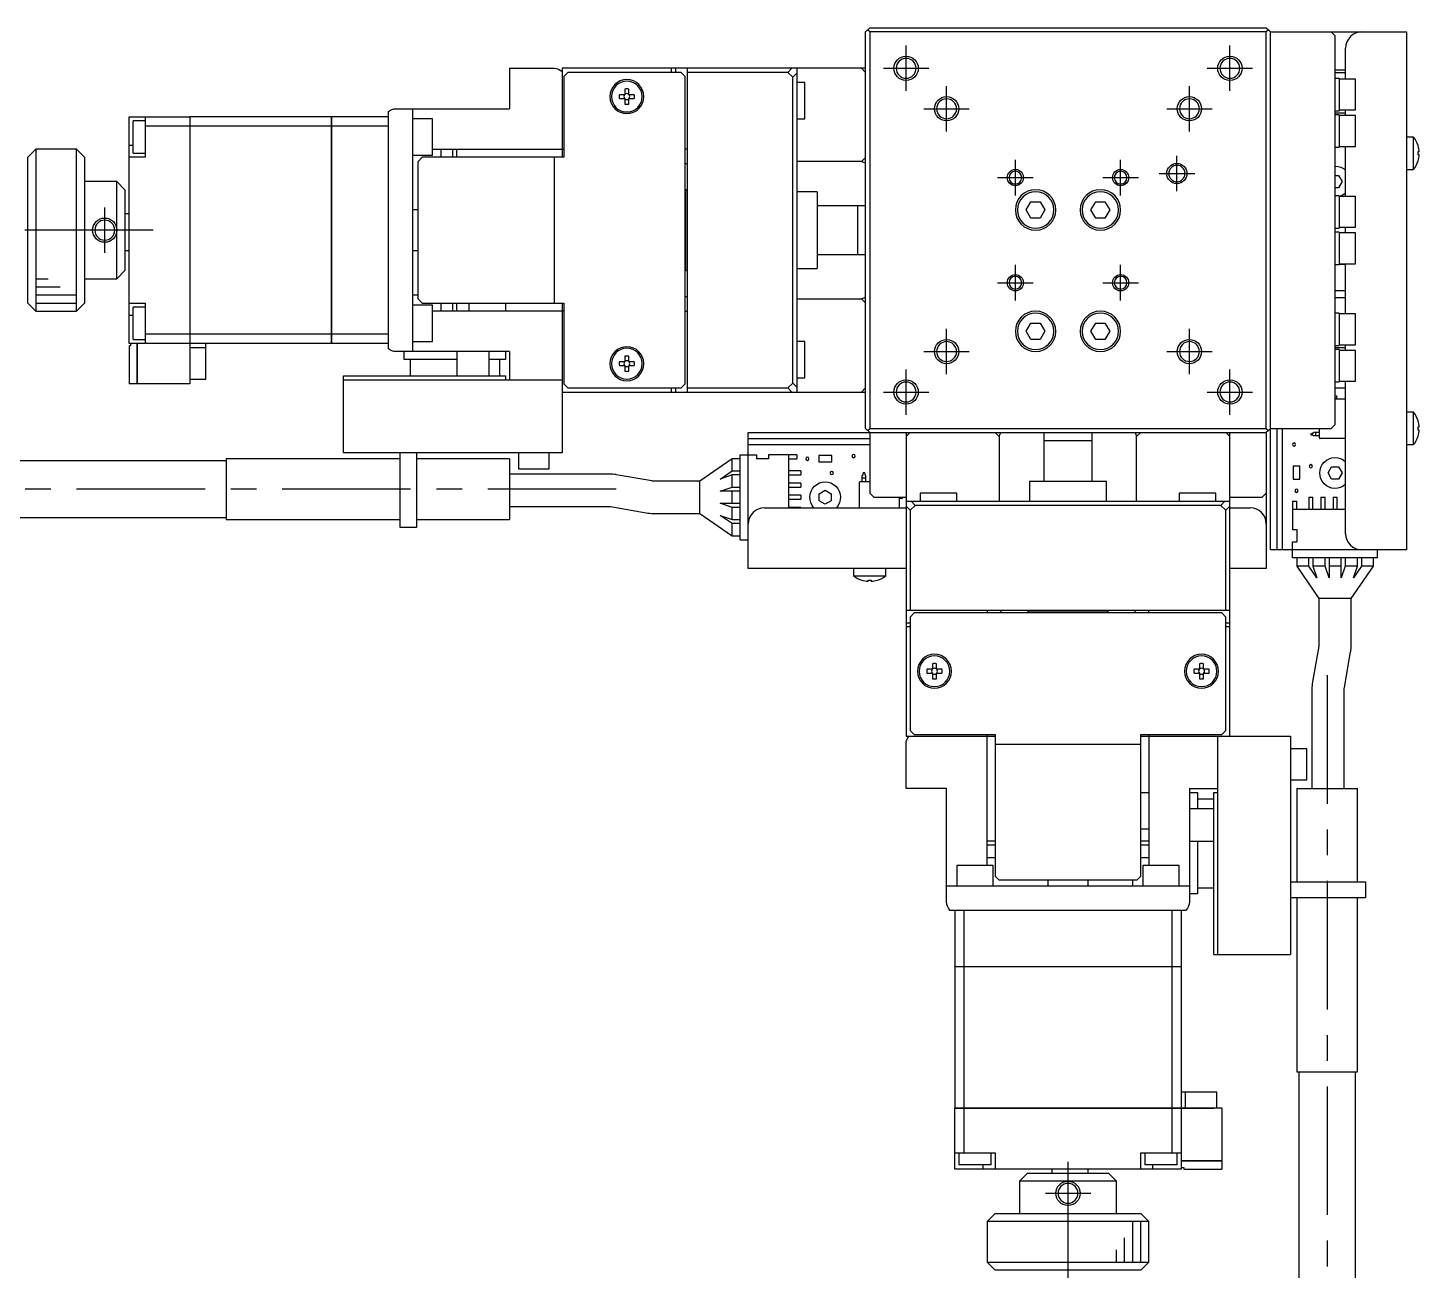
# Model space of a CAD drawing. Extents: x 0 to 668, y -8 to 395.
# Drawn here: x 140.6 to 312.5, y 159.1 to 312.6 of the extents above; entities that cross this region are included whole.
import ezdxf

# ---------------------------------------------------------------- set-up
doc = ezdxf.new("R2010")
doc.units = 0
doc.header["$LTSCALE"] = 0.5
doc.linetypes.add('CENTER', pattern=[50.8, 31.75, -6.35, 6.35, -6.35])
for name, color, linetype in [('MSM_CENTER', 1, 'CENTER'), ('MSM_CONTINUOUS', 7, 'CONTINUOUS'), ('MSM_NARROW', 5, 'CONTINUOUS')]:
    doc.layers.add(name, color=color, linetype=linetype)

msp = doc.modelspace()

# ---------------------------------------------------------------- linework, layer by layer
at = {"layer": 'MSM_CENTER'}
for p, q in [((249.12, 304.82), (249.12, 310.42)), ((289.12, 304.82), (289.12, 310.42)), ((246.32, 307.62), (251.92, 307.62)), ((286.32, 307.62), (291.92, 307.62)), ((254.12, 299.82), (254.12, 305.42)), ((284.12, 299.82), (284.12, 305.42)), ((251.32, 302.62), (256.92, 302.62)), ((281.32, 302.62), (286.92, 302.62)), ((262.62, 291.92), (262.62, 296.32)), ((275.62, 291.92), (275.62, 296.32)), ((282.57, 292.42), (282.57, 296.82)), ((260.42, 294.12), (264.82, 294.12)), ((273.42, 294.12), (277.82, 294.12)), ((280.37, 294.62), (284.77, 294.62)), ((150.12, 284.82), (150.12, 290.42)), ((156.12, 287.62), (138.12, 287.62)), ((262.62, 278.92), (262.62, 283.32)), ((275.62, 278.92), (275.62, 283.32)), ((260.42, 281.12), (264.82, 281.12)), ((273.42, 281.12), (277.82, 281.12)), ((254.12, 269.82), (254.12, 275.42)), ((284.12, 269.82), (284.12, 275.42)), ((251.32, 272.62), (256.92, 272.62)), ((281.32, 272.62), (286.92, 272.62)), ((249.12, 264.82), (249.12, 270.42)), ((289.12, 264.82), (289.12, 270.42)), ((246.32, 267.62), (251.92, 267.62)), ((286.32, 267.62), (291.92, 267.62)), ((213.31, 255.62), (63.31, 255.62)), ((301.12, 232.62), (301.12, 82.62)), ((269.12, 156.62), (269.12, 174.62)), ((266.32, 168.62), (271.92, 168.62))]:
    msp.add_line(p, q, dxfattribs=at)
at = {"layer": 'MSM_CONTINUOUS'}
for p, q in [((244.12, 312.12), (244.62, 312.62)), ((244.12, 263.12), (244.12, 312.12)), ((244.62, 312.12), (244.37, 312.37)), ((244.62, 312.62), (293.62, 312.62)), ((244.62, 312.12), (244.62, 263.12)), ((293.62, 312.12), (244.62, 312.12)), ((293.62, 312.62), (293.87, 312.37)), ((293.87, 312.37), (293.62, 312.12)), ((293.62, 263.12), (293.62, 312.12)), ((293.87, 312.37), (294.12, 312.12)), ((294.12, 248.12), (294.12, 312.12)), ((294.12, 312.12), (310.92, 312.12)), ((302.12, 311.62), (301.62, 312.12)), ((302.12, 263.62), (302.12, 311.62)), ((310.92, 312.12), (310.92, 248.12)), ((303.42, 306.27), (303.42, 310.12)), ((200.12, 307.62), (200.12, 302.62)), ((200.12, 307.62), (205.62, 307.62)), ((206.62, 307.62), (206.62, 296.62)), ((244.12, 307.62), (206.62, 307.62)), ((207.32, 307.12), (206.82, 306.62)), ((206.82, 306.62), (206.82, 296.62)), ((221.32, 307.12), (207.32, 307.12)), ((220.12, 307.12), (220.12, 307.62)), ((220.62, 307.62), (220.62, 307.12)), ((221.82, 306.62), (221.32, 307.12)), ((221.82, 268.62), (221.82, 306.62)), ((222.12, 267.62), (222.12, 307.62)), ((234.5, 307.12), (222.12, 307.12)), ((234.5, 307.12), (235, 307.62)), ((235.12, 306.51), (234.5, 307.12)), ((235.62, 307.01), (235.12, 306.51)), ((235.12, 268.73), (235.12, 306.51)), ((235.62, 307.62), (235.62, 267.62)), ((243.62, 307.62), (244.12, 307.12)), ((302.12, 307.42), (303.42, 307.42)), ((302.12, 307.12), (303.42, 307.12)), ((302.62, 306.37), (302.12, 306.37)), ((302.62, 306.37), (302.62, 302.37)), ((304.62, 306.27), (302.62, 306.27)), ((304.62, 302.47), (304.62, 306.27)), ((214.38, 304.36), (213.7, 304.36)), ((214.38, 305.04), (214.38, 304.36)), ((214.86, 304.36), (214.86, 305.04)), ((215.54, 304.36), (214.86, 304.36)), ((236.62, 305.87), (235.62, 305.87)), ((236.62, 301.37), (236.62, 305.87)), ((186.12, 302.62), (200.12, 302.62)), ((188.12, 302.62), (188.12, 272.62)), ((213.7, 303.88), (214.38, 303.88)), ((214.38, 303.88), (214.38, 303.2)), ((214.86, 303.88), (215.54, 303.88)), ((214.86, 303.2), (214.86, 303.88)), ((153.12, 301.62), (160.62, 301.62)), ((153.12, 273.62), (153.12, 301.62)), ((153.62, 297.12), (153.62, 301.12)), ((155.12, 301.12), (153.62, 301.12)), ((155.12, 301.62), (155.12, 296.62)), ((160.62, 301.62), (160.62, 268.62)), ((160.62, 301.61), (160.63, 301.61)), ((160.63, 301.62), (160.63, 269.62)), ((178.12, 301.62), (160.63, 301.62)), ((178.12, 273.62), (178.12, 301.62)), ((178.12, 301.61), (178.13, 301.61)), ((185.12, 301.62), (178.13, 301.62)), ((178.13, 301.62), (178.13, 273.62)), ((185.12, 302.24), (185.12, 273)), ((190.62, 301.37), (188.12, 301.37)), ((190.62, 296.87), (190.62, 301.37)), ((235.62, 301.37), (236.62, 301.37)), ((302.12, 302.37), (302.62, 302.37)), ((302.12, 302.12), (303.42, 302.12)), ((302.62, 301.87), (302.12, 301.87)), ((302.62, 302.47), (304.62, 302.47)), ((302.62, 301.87), (302.62, 297.87)), ((304.62, 301.77), (302.62, 301.77)), ((303.42, 301.77), (303.42, 302.47)), ((304.62, 297.97), (304.62, 301.77)), ((160.62, 300.47), (155.12, 300.47)), ((160.62, 300.46), (160.63, 300.46)), ((178.12, 300.47), (160.63, 300.47)), ((178.12, 300.46), (178.13, 300.46)), ((185.12, 300.47), (178.13, 300.47)), ((311.81, 299.12), (310.92, 299.12)), ((311.81, 295.12), (311.81, 299.12)), ((141.62, 297.62), (140.62, 296.62)), ((146.62, 297.62), (141.62, 297.62)), ((141.62, 297.62), (141.62, 277.62)), ((147.62, 296.62), (146.62, 297.62)), ((146.62, 277.62), (146.62, 297.62)), ((153.12, 298.12), (153.62, 298.12)), ((190.62, 297.62), (206.82, 297.62)), ((191.62, 297.62), (191.62, 296.62)), ((193.12, 296.62), (193.12, 297.62)), ((193.62, 296.62), (193.62, 297.62)), ((222.12, 297.62), (221.82, 297.62)), ((302.12, 297.87), (302.62, 297.87)), ((302.62, 297.97), (304.62, 297.97)), ((302.62, 297.96), (303.42, 297.96)), ((303.42, 291.77), (303.42, 297.97)), ((312.37, 298.05), (312.37, 298.07)), ((140.62, 278.62), (140.62, 296.62)), ((147.62, 296.62), (147.62, 278.62)), ((155.12, 296.62), (153.12, 296.62)), ((153.62, 297.12), (155.12, 297.12)), ((188.12, 296.87), (190.62, 296.87)), ((189.32, 296.62), (188.82, 296.12)), ((188.82, 279.12), (188.82, 296.12)), ((206.82, 296.62), (189.32, 296.62)), ((205.62, 296.62), (205.62, 278.62)), ((221.82, 295.87), (222.12, 295.87)), ((243.62, 296.11), (235.62, 296.11)), ((244.12, 296.61), (243.62, 296.11)), ((243.62, 296.11), (244.12, 295.93)), ((312.37, 296.92), (312.37, 297.32)), ((312.37, 297.32), (312.5, 297.32)), ((312.5, 296.92), (312.37, 296.92)), ((312.37, 296.17), (312.37, 296.19)), ((302.12, 294.37), (302.55, 294.37)), ((302.55, 294.37), (302.98, 293.62)), ((310.92, 295.12), (311.81, 295.12)), ((151.62, 293.62), (147.62, 293.62)), ((151.62, 281.62), (151.62, 293.62)), ((151.62, 293.62), (152.62, 292.62)), ((152.62, 292.62), (152.62, 282.62)), ((221.92, 292.62), (221.82, 292.62)), ((222.12, 292.42), (221.92, 292.62)), ((221.92, 282.62), (221.92, 292.62)), ((238.12, 292.37), (235.62, 292.37)), ((238.12, 292.37), (238.12, 282.87)), ((302.55, 292.87), (302.12, 292.87)), ((302.98, 293.62), (302.55, 292.87)), ((244.12, 290.62), (238.12, 290.62)), ((243.12, 290.62), (243.12, 284.62)), ((263.96, 290.12), (264.54, 291.12)), ((264.54, 291.12), (265.69, 291.12)), ((265.69, 291.12), (266.27, 290.12)), ((271.96, 290.12), (272.54, 291.12)), ((272.54, 291.12), (273.69, 291.12)), ((273.69, 291.12), (274.27, 290.12)), ((302.62, 291.87), (302.12, 291.87)), ((302.62, 291.87), (302.62, 287.87)), ((304.62, 291.77), (302.62, 291.77)), ((304.62, 287.97), (304.62, 291.77)), ((153.12, 289.62), (152.62, 289.62)), ((188.82, 290.12), (188.12, 290.12)), ((264.54, 289.12), (263.96, 290.12)), ((265.69, 289.12), (264.54, 289.12)), ((266.27, 290.12), (265.69, 289.12)), ((272.54, 289.12), (271.96, 290.12)), ((273.69, 289.12), (272.54, 289.12)), ((274.27, 290.12), (273.69, 289.12)), ((302.12, 287.87), (302.62, 287.87)), ((302.62, 287.37), (302.12, 287.37)), ((302.62, 287.97), (304.62, 287.97)), ((302.62, 287.37), (302.62, 283.37)), ((304.62, 287.27), (302.62, 287.27)), ((303.42, 287.27), (303.42, 287.97)), ((304.62, 283.47), (304.62, 287.27)), ((152.62, 285.12), (153.12, 285.12)), ((188.12, 285.12), (188.82, 285.12)), ((238.12, 284.62), (244.12, 284.62)), ((152.62, 282.62), (151.62, 281.62)), ((221.82, 282.62), (221.92, 282.62)), ((221.92, 282.62), (222.12, 282.82)), ((235.62, 282.87), (238.12, 282.87)), ((302.12, 283.37), (302.62, 283.37)), ((302.62, 283.47), (304.62, 283.47)), ((303.42, 283.38), (302.62, 283.38)), ((303.42, 277.27), (303.42, 283.47)), ((147.62, 281.62), (151.62, 281.62)), ((140.62, 278.62), (141.62, 277.62)), ((146.62, 277.62), (147.62, 278.62)), ((153.12, 278.62), (155.12, 278.62)), ((155.12, 278.62), (155.12, 273.62)), ((188.12, 279.62), (188.82, 279.62)), ((188.82, 279.12), (189.32, 278.62)), ((189.32, 278.62), (206.82, 278.62)), ((191.62, 278.62), (191.62, 277.62)), ((193.12, 277.62), (193.12, 278.62)), ((193.62, 277.62), (193.62, 278.62)), ((195.12, 277.62), (195.12, 278.62)), ((199.62, 278.62), (199.62, 277.62)), ((206.62, 278.62), (206.62, 260.12)), ((206.82, 278.62), (206.82, 268.62)), ((222.12, 279.37), (221.82, 279.37)), ((235.62, 279.14), (243.62, 279.14)), ((244.12, 279.31), (243.62, 279.14)), ((243.62, 279.14), (244.12, 278.64)), ((302.12, 280.18), (303.42, 280.18)), ((303.42, 279.25), (302.12, 279.25)), ((141.62, 277.62), (146.62, 277.62)), ((153.12, 277.12), (153.62, 277.12)), ((155.12, 278.12), (153.62, 278.12)), ((153.62, 274.12), (153.62, 278.12)), ((190.62, 278.37), (188.12, 278.37)), ((190.62, 273.87), (190.62, 278.37)), ((206.82, 277.62), (190.62, 277.62)), ((221.82, 277.62), (222.12, 277.62)), ((302.62, 277.37), (302.12, 277.37)), ((302.62, 277.37), (302.62, 273.37)), ((304.62, 277.27), (302.62, 277.27)), ((304.62, 273.47), (304.62, 277.27)), ((263.96, 275.12), (264.54, 276.12)), ((264.54, 274.12), (263.96, 275.12)), ((264.54, 276.12), (265.69, 276.12)), ((265.69, 276.12), (266.27, 275.12)), ((266.27, 275.12), (265.69, 274.12)), ((271.96, 275.12), (272.54, 276.12)), ((272.54, 274.12), (271.96, 275.12)), ((272.54, 276.12), (273.69, 276.12)), ((273.69, 276.12), (274.27, 275.12)), ((274.27, 275.12), (273.69, 274.12)), ((160.62, 273.62), (153.12, 273.62)), ((153.12, 273.32), (153.12, 268.62)), ((153.32, 273.32), (153.12, 273.32)), ((153.32, 273.62), (153.32, 273.32)), ((153.62, 274.12), (155.12, 274.12)), ((154.12, 268.62), (154.12, 273.62)), ((154.13, 273.62), (154.13, 268.62)), ((160.62, 274.78), (155.12, 274.78)), ((160.62, 274.78), (160.63, 274.78)), ((160.62, 273.63), (160.63, 273.63)), ((160.63, 273.32), (160.62, 273.32)), ((178.12, 274.78), (160.63, 274.78)), ((178.12, 273.62), (160.63, 273.62)), ((162.62, 269.22), (162.62, 273.62)), ((178.12, 274.78), (178.13, 274.78)), ((178.12, 273.63), (178.13, 273.63)), ((185.12, 274.78), (178.13, 274.78)), ((185.12, 273.62), (178.13, 273.62)), ((188.12, 273.87), (190.62, 273.87)), ((236.62, 273.87), (235.62, 273.87)), ((236.62, 269.37), (236.62, 273.87)), ((265.69, 274.12), (264.54, 274.12)), ((273.69, 274.12), (272.54, 274.12)), ((302.12, 273.37), (302.62, 273.37)), ((302.62, 273.47), (304.62, 273.47)), ((303.42, 272.77), (303.42, 273.47)), ((160.63, 272.22), (160.62, 272.22)), ((160.63, 273.12), (162.62, 273.12)), ((200.12, 272.62), (186.12, 272.62)), ((187.12, 271.62), (187.12, 272.62)), ((193.62, 271.62), (187.12, 271.62)), ((187.87, 271.62), (187.87, 269.62)), ((193.62, 272.62), (193.62, 269.62)), ((197.62, 269.62), (197.62, 272.62)), ((199.62, 271.62), (197.62, 271.62)), ((198.87, 271.62), (198.87, 269.62)), ((199.62, 272.62), (199.62, 271.62)), ((200.12, 272.62), (200.12, 269.12)), ((214.38, 272.04), (214.38, 271.36)), ((214.86, 271.36), (214.86, 272.04)), ((302.12, 273.12), (303.42, 273.12)), ((302.62, 272.87), (302.12, 272.87)), ((302.62, 272.87), (302.62, 268.87)), ((304.62, 272.77), (302.62, 272.77)), ((304.62, 268.97), (304.62, 272.77)), ((214.38, 271.36), (213.7, 271.36)), ((213.7, 270.88), (214.38, 270.88)), ((214.38, 270.88), (214.38, 270.2)), ((215.54, 271.36), (214.86, 271.36)), ((214.86, 270.2), (214.86, 270.88)), ((214.86, 270.88), (215.54, 270.88)), ((154.12, 268.62), (153.12, 268.62)), ((154.12, 268.63), (154.13, 268.63)), ((160.62, 268.62), (154.13, 268.62)), ((160.63, 269.62), (160.62, 269.62)), ((160.62, 269.22), (162.62, 269.22)), ((179.62, 260.12), (179.62, 269.62)), ((179.62, 269.62), (199.62, 269.62)), ((179.62, 269.12), (206.62, 269.12)), ((199.62, 269.62), (199.62, 269.12)), ((206.82, 268.62), (207.32, 268.12)), ((221.32, 268.12), (221.82, 268.62)), ((234.5, 268.12), (235.12, 268.73)), ((235.12, 268.73), (235.62, 268.23)), ((235.62, 269.37), (236.62, 269.37)), ((302.12, 268.87), (302.62, 268.87)), ((302.62, 268.97), (304.62, 268.97)), ((303.42, 250.12), (303.42, 268.97)), ((206.62, 267.62), (244.12, 267.62)), ((207.32, 268.12), (221.32, 268.12)), ((220.12, 267.62), (220.12, 268.12)), ((220.62, 268.12), (220.62, 267.62)), ((222.12, 268.12), (234.5, 268.12)), ((235, 267.62), (234.5, 268.12)), ((244.12, 268.12), (243.62, 267.62)), ((302.12, 268.12), (303.42, 268.12)), ((302.12, 266.77), (303.42, 266.77)), ((311.81, 265.12), (310.92, 265.12)), ((311.81, 261.12), (311.81, 265.12)), ((244.62, 262.62), (244.12, 263.12)), ((244.37, 262.87), (244.62, 263.12)), ((244.62, 263.12), (293.62, 263.12)), ((293.62, 263.12), (293.87, 262.87)), ((294.12, 263.12), (293.87, 262.87)), ((294.12, 263.12), (301.62, 263.12)), ((294.92, 263.12), (294.92, 248.12)), ((295.62, 248.12), (295.62, 263.12)), ((300.17, 261.97), (300.17, 263.12)), ((301.62, 263.12), (302.12, 263.62)), ((312.37, 264.05), (312.37, 264.07)), ((312.37, 263.32), (312.5, 263.32)), ((312.37, 262.92), (312.37, 263.32)), ((229.62, 262.62), (293.62, 262.62)), ((229.62, 245.82), (229.62, 262.62)), ((244.62, 261.82), (229.62, 261.82)), ((244.62, 262.62), (244.62, 255.12)), ((249.12, 262.12), (249.62, 262.62)), ((249.12, 262.62), (249.12, 225.12)), ((260.13, 262.62), (260.63, 262.12)), ((260.63, 262.12), (260.81, 262.62)), ((260.63, 262.12), (260.63, 254.12)), ((266.12, 262.62), (266.12, 256.62)), ((266.12, 261.62), (272.12, 261.62)), ((272.12, 256.62), (272.12, 262.62)), ((277.42, 262.62), (277.6, 262.12)), ((277.6, 262.12), (278.1, 262.62)), ((277.6, 254.12), (277.6, 262.12)), ((288.62, 262.62), (289.12, 262.12)), ((289.12, 225.12), (289.12, 262.62)), ((293.87, 262.87), (293.62, 262.62)), ((293.62, 262.62), (293.62, 245.82)), ((299.12, 262.51), (299.12, 262.31)), ((299.12, 262.51), (299.37, 262.51)), ((299.37, 262.31), (299.12, 262.31)), ((299.37, 262.51), (299.43, 262.63)), ((299.43, 262.2), (299.37, 262.31)), ((300.17, 262.63), (299.43, 262.63)), ((300.17, 262.2), (299.43, 262.2)), ((299.73, 262.2), (299.73, 262.63)), ((303.42, 261.87), (300.27, 261.87)), ((312.5, 262.92), (312.37, 262.92)), ((312.37, 262.17), (312.37, 262.19)), ((206.62, 260.12), (179.62, 260.12)), ((186.62, 250.87), (186.62, 260.12)), ((188.62, 260.12), (188.62, 250.87)), ((201.22, 260.12), (201.22, 258.12)), ((205.02, 258.12), (205.02, 260.12)), ((228.62, 249.37), (228.62, 259.87)), ((228.62, 259.87), (230.62, 259.87)), ((229.62, 261.12), (244.62, 261.12)), ((230.62, 259.87), (230.62, 259.37)), ((232.12, 259.87), (232.12, 259.37)), ((235.62, 259.87), (232.12, 259.87)), ((234.62, 253.32), (234.62, 259.87)), ((235.62, 259.87), (235.62, 259.37)), ((239.94, 259.78), (238.34, 259.78)), ((238.34, 259.78), (238.34, 258.98)), ((239.94, 258.98), (239.94, 259.78)), ((310.92, 261.12), (311.81, 261.12)), ((165.12, 259.12), (117.12, 259.12)), ((186.62, 259.37), (165.12, 259.37)), ((165.12, 259.37), (165.12, 251.87)), ((200.12, 259.37), (188.62, 259.37)), ((200.12, 259.37), (200.12, 251.87)), ((201.22, 258.12), (205.02, 258.12)), ((227.62, 259.37), (223.62, 256.62)), ((226.16, 256.87), (227.62, 257.87)), ((228.62, 259.37), (227.62, 259.37)), ((227.62, 257.87), (227.62, 259.37)), ((227.62, 257.87), (228.62, 257.87)), ((232.12, 259.37), (230.62, 259.37)), ((234.62, 259.37), (235.62, 259.37)), ((236.12, 257.87), (234.62, 257.87)), ((236.12, 257.87), (236.12, 257.37)), ((238.34, 258.98), (239.94, 258.98)), ((297.75, 258.45), (296.95, 258.45)), ((296.95, 258.45), (296.95, 256.85)), ((297.75, 256.85), (297.75, 258.45)), ((301.25, 257.62), (301.68, 258.37)), ((301.68, 258.37), (302.55, 258.37)), ((302.55, 258.37), (302.98, 257.62)), ((212.43, 257.49), (200.12, 257.49)), ((217.7, 256.64), (213.3, 257.41)), ((223.62, 256.62), (217.88, 256.62)), ((223.62, 252.62), (223.62, 256.62)), ((227.62, 257.37), (226.16, 256.87)), ((228.62, 257.37), (227.62, 257.37)), ((227.62, 255.87), (227.62, 257.37)), ((234.62, 257.37), (236.12, 257.37)), ((236.12, 256.37), (234.62, 256.37)), ((236.12, 256.37), (236.12, 255.87)), ((243.36, 253.32), (243.36, 256.47)), ((243.46, 256.57), (244.62, 256.57)), ((243.69, 257.3), (243.81, 257.37)), ((243.69, 256.57), (243.69, 257.3)), ((243.69, 257.01), (244.12, 257.01)), ((243.81, 257.37), (243.81, 257.62)), ((244.01, 257.62), (243.81, 257.62)), ((244.01, 257.62), (244.01, 257.37)), ((244.01, 257.37), (244.12, 257.3)), ((244.12, 257.3), (244.12, 256.57)), ((264.37, 256.62), (273.87, 256.62)), ((264.37, 256.62), (264.37, 254.12)), ((273.87, 254.12), (273.87, 256.62)), ((296.95, 256.85), (297.75, 256.85)), ((301.68, 256.87), (301.25, 257.62)), ((302.55, 256.87), (301.68, 256.87)), ((302.98, 257.62), (302.55, 256.87)), ((226.16, 255.37), (227.62, 255.87)), ((228.62, 255.37), (226.16, 255.37)), ((227.62, 255.87), (228.62, 255.87)), ((227.62, 253.87), (227.62, 255.37)), ((234.62, 255.87), (236.12, 255.87)), ((236.12, 254.87), (234.62, 254.87)), ((236.12, 254.87), (236.12, 254.37)), ((238.37, 255.05), (239.12, 255.49)), ((238.37, 254.19), (238.37, 255.05)), ((239.12, 255.49), (239.87, 255.05)), ((239.87, 255.05), (239.87, 254.19)), ((244.62, 255.12), (245.12, 254.62)), ((245.12, 254.62), (249.12, 254.62)), ((248.26, 254.62), (248.26, 253.32)), ((250.87, 255.12), (250.87, 254.12)), ((255.37, 255.12), (250.87, 255.12)), ((255.37, 254.12), (255.37, 255.12)), ((282.87, 255.12), (282.87, 254.12)), ((287.37, 255.12), (282.87, 255.12)), ((287.37, 254.12), (287.37, 255.12)), ((289.12, 254.62), (293.12, 254.62)), ((293.12, 254.62), (293.62, 255.12)), ((298.87, 254.62), (299.37, 254.62)), ((298.87, 254.62), (298.87, 253.12)), ((299.37, 253.12), (299.37, 254.62)), ((300.37, 254.62), (300.87, 254.62)), ((300.37, 254.62), (300.37, 253.12)), ((300.87, 253.12), (300.87, 254.62)), ((301.87, 254.62), (302.37, 254.62)), ((301.87, 254.62), (301.87, 253.12)), ((302.37, 253.12), (302.37, 254.62)), ((303.37, 254.62), (303.42, 254.62)), ((303.37, 254.62), (303.37, 253.12)), ((200.12, 253.49), (212.43, 253.49)), ((212.6, 253.47), (217.01, 252.7)), ((227.62, 253.37), (226.16, 253.87)), ((226.16, 253.87), (228.62, 253.87)), ((228.62, 253.37), (227.62, 253.37)), ((227.62, 251.87), (227.62, 253.37)), ((231.62, 253.32), (249.12, 253.32)), ((234.62, 254.37), (236.12, 254.37)), ((236.12, 253.37), (234.62, 253.37)), ((236.12, 253.37), (236.12, 253.32)), ((239.12, 253.75), (238.37, 254.19)), ((239.87, 254.19), (239.12, 253.75)), ((249.12, 254.12), (289.12, 254.12)), ((249.62, 253.01), (249.12, 253.51)), ((250.23, 253.62), (249.62, 253.01)), ((249.62, 253.01), (249.62, 240.62)), ((249.73, 254.12), (250.23, 253.62)), ((288, 253.62), (250.23, 253.62)), ((288, 253.62), (288.5, 254.12)), ((288.62, 253.01), (288, 253.62)), ((289.12, 253.51), (288.62, 253.01)), ((288.62, 240.62), (288.62, 253.01)), ((289.12, 253.32), (291.62, 253.32)), ((296.87, 254.12), (296.87, 250.62)), ((296.87, 254.12), (297.37, 254.12)), ((303.42, 253.12), (296.87, 253.12)), ((297.37, 253.12), (297.37, 254.12)), ((117.12, 252.12), (165.12, 252.12)), ((165.12, 251.87), (186.62, 251.87)), ((188.62, 251.87), (200.12, 251.87)), ((217.88, 252.62), (223.62, 252.62)), ((223.62, 252.62), (227.62, 249.87)), ((227.62, 251.37), (226.16, 252.37)), ((226.16, 252.37), (227.62, 251.87)), ((227.62, 251.87), (228.62, 251.87)), ((228.62, 251.37), (227.62, 251.37)), ((227.62, 249.87), (227.62, 251.37)), ((188.62, 250.87), (186.62, 250.87)), ((227.62, 249.87), (228.62, 249.87)), ((228.62, 249.37), (229.62, 249.37)), ((296.87, 250.62), (297.37, 250.62)), ((297.37, 250.62), (297.37, 249.12)), ((310.92, 248.12), (294.12, 248.12)), ((296.87, 247.12), (296.87, 249.12)), ((296.87, 249.12), (297.37, 249.12)), ((307.37, 247.12), (307.37, 248.12)), ((249.12, 245.82), (229.62, 245.82)), ((242.62, 245.82), (242.62, 244.92)), ((246.62, 244.92), (246.62, 245.82)), ((293.62, 245.82), (289.12, 245.82)), ((307.37, 247.12), (296.87, 247.12)), ((297.37, 247.12), (297.37, 246.12)), ((298.87, 246.12), (297.37, 246.12)), ((297.37, 246.12), (300.12, 242.12)), ((298.87, 246.12), (298.87, 247.12)), ((299.87, 244.67), (298.87, 246.12)), ((299.37, 247.12), (299.37, 246.12)), ((300.87, 246.12), (299.37, 246.12)), ((299.37, 246.12), (299.87, 244.67)), ((300.87, 246.12), (300.87, 247.12)), ((301.37, 244.67), (300.87, 246.12)), ((301.37, 247.12), (301.37, 244.67)), ((302.87, 246.12), (301.37, 246.12)), ((302.87, 244.67), (302.87, 247.12)), ((303.37, 246.12), (302.87, 244.67)), ((303.37, 247.12), (303.37, 246.12)), ((304.87, 246.12), (303.37, 246.12)), ((304.12, 242.12), (306.87, 246.12)), ((304.37, 244.67), (304.87, 246.12)), ((305.37, 246.12), (304.37, 244.67)), ((304.87, 246.12), (304.87, 247.12)), ((305.37, 247.12), (305.37, 246.12)), ((306.87, 246.12), (305.37, 246.12)), ((306.87, 246.12), (306.87, 247.12)), ((242.62, 244.92), (246.62, 244.92)), ((243.67, 244.36), (243.69, 244.36)), ((244.42, 244.23), (244.42, 244.36)), ((244.42, 244.36), (244.82, 244.36)), ((244.82, 244.36), (244.82, 244.23)), ((245.54, 244.36), (245.57, 244.36)), ((304.12, 242.12), (300.12, 242.12)), ((300.12, 242.12), (300.12, 236.38)), ((304.12, 236.38), (304.12, 242.12)), ((289.12, 240.62), (249.12, 240.62)), ((249.12, 239.12), (249.62, 239.12)), ((250.12, 240.32), (249.62, 239.82)), ((249.62, 239.82), (249.62, 225.82)), ((288.12, 240.32), (250.12, 240.32)), ((259.12, 240.62), (259.12, 240.32)), ((260.87, 240.32), (260.87, 240.62)), ((264.32, 240.62), (264.12, 240.42)), ((264.12, 240.42), (264.12, 240.32)), ((274.12, 240.42), (264.12, 240.42)), ((274.12, 240.42), (273.92, 240.62)), ((274.12, 240.32), (274.12, 240.42)), ((277.37, 240.62), (277.37, 240.32)), ((279.12, 240.32), (279.12, 240.62)), ((288.62, 239.82), (288.12, 240.32)), ((288.62, 225.82), (288.62, 239.82)), ((288.62, 239.12), (289.12, 239.12)), ((249.62, 238.62), (249.12, 238.62)), ((289.12, 238.62), (288.62, 238.62)), ((300.1, 236.21), (299.32, 231.8)), ((303.26, 231.11), (304.04, 235.51)), ((252.38, 234.04), (252.38, 233.36)), ((252.86, 233.36), (252.86, 234.04)), ((285.38, 234.04), (285.38, 233.36)), ((285.86, 233.36), (285.86, 234.04)), ((252.38, 233.36), (251.7, 233.36)), ((251.7, 232.88), (252.38, 232.88)), ((252.38, 232.88), (252.38, 232.2)), ((253.54, 233.36), (252.86, 233.36)), ((252.86, 232.2), (252.86, 232.88)), ((252.86, 232.88), (253.54, 232.88)), ((285.38, 233.36), (284.7, 233.36)), ((284.7, 232.88), (285.38, 232.88)), ((285.38, 232.88), (285.38, 232.2)), ((286.54, 233.36), (285.86, 233.36)), ((285.86, 232.2), (285.86, 232.88)), ((285.86, 232.88), (286.54, 232.88)), ((299.25, 230.93), (299.25, 218.62)), ((303.25, 218.62), (303.25, 230.93)), ((249.62, 225.82), (250.12, 225.32)), ((250.12, 225.32), (260.12, 225.32)), ((259.12, 209.12), (259.12, 225.32)), ((260.12, 225.32), (260.12, 207.82)), ((278.12, 225.32), (288.12, 225.32)), ((278.12, 207.82), (278.12, 225.32)), ((279.12, 225.32), (279.12, 209.12)), ((288.12, 225.32), (288.62, 225.82)), ((249.12, 225.12), (260.12, 225.12)), ((249.12, 218.62), (249.12, 224.12)), ((260.12, 224.12), (278.12, 224.12)), ((278.12, 225.12), (296.62, 225.12)), ((287.62, 198.12), (287.62, 225.12)), ((296.62, 225.12), (296.62, 198.12)), ((298.62, 223.52), (296.62, 223.52)), ((298.62, 219.72), (298.62, 223.52)), ((254.12, 218.62), (249.12, 218.62)), ((254.12, 204.62), (254.12, 218.62)), ((284.12, 218.62), (284.12, 204.62)), ((284.12, 218.62), (287.62, 218.62)), ((296.62, 219.72), (298.62, 219.72)), ((297.37, 218.62), (304.87, 218.62)), ((297.37, 218.62), (297.37, 207.12)), ((304.87, 207.12), (304.87, 218.62)), ((278.12, 218.12), (279.12, 218.12)), ((284.12, 218.12), (285.12, 218.12)), ((285.12, 218.12), (285.12, 216.12)), ((285.12, 217.37), (287.12, 217.37)), ((287.12, 198.12), (287.12, 218.12)), ((287.12, 218.12), (287.62, 218.12)), ((287.12, 216.12), (284.12, 216.12)), ((279.12, 213.62), (278.12, 213.62)), ((260.12, 212.12), (259.12, 212.12)), ((260.12, 211.62), (259.12, 211.62)), ((279.12, 212.12), (278.12, 212.12)), ((279.12, 211.62), (278.12, 211.62)), ((284.12, 212.12), (287.12, 212.12)), ((285.12, 212.12), (285.12, 205.62)), ((259.12, 210.12), (260.12, 210.12)), ((278.12, 210.12), (279.12, 210.12)), ((259.87, 209.12), (255.37, 209.12)), ((255.37, 209.12), (255.37, 206.62)), ((259.87, 206.62), (259.87, 209.12)), ((282.87, 209.12), (278.37, 209.12)), ((278.37, 209.12), (278.37, 206.62)), ((282.87, 206.62), (282.87, 209.12)), ((254.12, 206.62), (284.12, 206.62)), ((260.12, 207.82), (260.62, 207.32)), ((277.62, 207.32), (260.62, 207.32)), ((266.62, 207.32), (266.62, 206.62)), ((271.62, 206.62), (271.62, 207.32)), ((277.12, 206.62), (277.12, 207.32)), ((277.62, 207.32), (278.12, 207.82)), ((285.12, 206.37), (287.12, 206.37)), ((296.62, 207.12), (305.87, 207.12)), ((305.87, 207.12), (305.87, 205.12)), ((285.12, 205.62), (284.12, 205.62)), ((305.87, 205.12), (296.62, 205.12)), ((297.37, 205.12), (297.37, 183.62)), ((304.87, 183.62), (304.87, 205.12)), ((254.5, 203.62), (283.73, 203.62)), ((255.12, 203.62), (255.12, 196.63)), ((256.27, 203.62), (256.27, 196.63)), ((281.96, 203.62), (281.96, 196.63)), ((283.12, 203.62), (283.12, 196.63)), ((287.12, 198.12), (296.62, 198.12)), ((255.12, 196.63), (283.12, 196.63)), ((283.12, 196.62), (255.12, 196.62)), ((255.12, 196.62), (255.12, 179.13)), ((255.13, 196.62), (255.13, 196.63)), ((256.27, 196.62), (256.27, 196.63)), ((256.27, 196.62), (256.27, 179.13)), ((281.96, 196.62), (281.96, 196.63)), ((281.96, 196.62), (281.96, 179.13)), ((283.11, 196.62), (283.11, 196.63)), ((283.12, 196.62), (283.12, 179.13)), ((297.37, 183.62), (304.87, 183.62)), ((297.62, 183.62), (297.62, 135.62)), ((304.62, 135.62), (304.62, 183.62)), ((287.52, 181.12), (283.12, 181.12)), ((283.62, 179.13), (283.62, 181.12)), ((287.52, 179.12), (287.52, 181.12)), ((255.12, 179.13), (287.12, 179.13)), ((255.12, 171.62), (255.12, 179.12)), ((288.12, 179.12), (255.12, 179.12)), ((255.13, 179.12), (255.13, 179.13)), ((256.27, 179.12), (256.27, 179.13)), ((256.27, 179.12), (256.27, 173.62)), ((281.96, 179.12), (281.96, 179.13)), ((281.96, 179.12), (281.96, 173.62)), ((283.11, 179.12), (283.11, 179.13)), ((283.12, 179.12), (283.12, 171.62)), ((283.42, 179.13), (283.42, 179.12)), ((284.52, 179.13), (284.52, 179.12)), ((287.12, 179.13), (287.12, 179.12)), ((288.12, 179.12), (288.12, 172.63)), ((255.12, 173.62), (260.12, 173.62)), ((255.62, 173.62), (255.62, 172.12)), ((259.62, 172.12), (259.62, 173.62)), ((260.12, 173.62), (260.12, 171.62)), ((278.12, 171.62), (278.12, 173.62)), ((278.12, 173.62), (283.12, 173.62)), ((278.62, 173.62), (278.62, 172.12)), ((282.62, 172.12), (282.62, 173.62)), ((259.62, 172.12), (255.62, 172.12)), ((258.62, 171.62), (258.62, 172.12)), ((282.62, 172.12), (278.62, 172.12)), ((279.62, 171.62), (279.62, 172.12)), ((283.12, 172.63), (288.12, 172.63)), ((288.12, 172.62), (283.12, 172.62)), ((288.11, 172.62), (288.11, 172.63)), ((288.12, 172.62), (288.12, 171.62)), ((283.12, 171.62), (255.12, 171.62)), ((263.12, 170.12), (264.12, 171.12)), ((264.12, 171.12), (274.12, 171.12)), ((267.12, 171.62), (267.12, 171.12)), ((271.62, 171.12), (271.62, 171.62)), ((274.12, 171.12), (275.12, 170.12)), ((283.12, 171.82), (283.42, 171.82)), ((283.42, 171.82), (283.42, 171.62)), ((283.42, 171.62), (288.12, 171.62)), ((275.12, 170.12), (263.12, 170.12)), ((263.12, 170.12), (263.12, 166.12)), ((275.12, 166.12), (275.12, 170.12)), ((260.12, 166.12), (259.12, 165.12)), ((279.12, 165.12), (259.12, 165.12)), ((259.12, 165.12), (259.12, 160.12)), ((260.12, 166.12), (278.12, 166.12)), ((279.12, 165.12), (278.12, 166.12)), ((279.12, 160.12), (279.12, 165.12)), ((259.12, 160.12), (279.12, 160.12)), ((259.12, 160.12), (260.12, 159.12)), ((278.12, 159.12), (279.12, 160.12)), ((278.12, 159.12), (260.12, 159.12))]:
    msp.add_line(p, q, dxfattribs=at)
at = {"layer": 'MSM_CONTINUOUS', "extrusion": (0, 0, -1)}
for centre, radius in [((-249.12, 307.62), 1.23), ((-289.12, 307.62), 1.23), ((-214.62, 304.12), 2.1), ((-214.62, 304.12), 1.9), ((-254.12, 302.62), 1.23), ((-284.12, 302.62), 1.23), ((-262.62, 294.12), 0.783), ((-275.62, 294.12), 0.783), ((-282.57, 294.62), 1.01), ((-265.12, 290.12), 2.5), ((-265.12, 290.12), 2.25), ((-273.12, 290.12), 2.5), ((-273.12, 290.12), 2.25), ((-150.12, 287.62), 1.23), ((-262.62, 281.12), 0.783), ((-275.62, 281.12), 0.783), ((-265.12, 275.12), 2.5), ((-265.12, 275.12), 2.25), ((-273.12, 275.12), 2.5), ((-273.12, 275.12), 2.25), ((-254.12, 272.62), 1.23), ((-284.12, 272.62), 1.23), ((-214.62, 271.12), 2.1), ((-214.62, 271.12), 1.9), ((-249.12, 267.62), 1.23), ((-289.12, 267.62), 1.23), ((-297.04, 261.14), 0.2), ((-236.92, 259.38), 0.2), ((-242.63, 259.7), 0.2), ((-299.12, 258.45), 0.2), ((-239.94, 257.62), 0.2), ((-297.35, 255.42), 0.2), ((-252.62, 233.12), 2.1), ((-252.62, 233.12), 1.9), ((-285.62, 233.12), 2.1), ((-285.62, 233.12), 1.9), ((-269.12, 168.62), 1.23)]:
    msp.add_circle(centre, radius, dxfattribs=at)
at = {"layer": 'MSM_CONTINUOUS'}
for centre, radius, start, end in [((305.42, 310.12), 2, 90, 180), ((214.62, 304.12), 0.95, 165.3667, 194.6333), ((214.62, 304.12), 0.365, 138.8496, 221.1504), ((214.62, 304.12), 0.95, 75.3667, 104.6333), ((214.62, 304.12), 0.365, 48.8496, 131.1504), ((214.62, 304.12), 0.365, 318.8496, 41.1504), ((214.62, 304.12), 0.95, 345.3667, 14.6333), ((214.62, 304.12), 0.365, 228.8496, 311.1504), ((214.62, 304.12), 0.95, 255.3667, 284.6333), ((309.32, 297.12), 3.2, 17.27, 38.6822), ((309.32, 297.12), 3.19, 3.5904, 16.9053), ((309.32, 297.12), 3.2, 321.3178, 342.73), ((309.32, 297.12), 3.19, 343.0947, 356.4096), ((214.62, 271.12), 0.95, 75.3667, 104.6333), ((214.62, 271.12), 0.95, 165.3667, 194.6333), ((214.62, 271.12), 0.365, 138.8496, 221.1504), ((214.62, 271.12), 0.365, 48.8496, 131.1504), ((214.62, 271.12), 0.365, 228.8496, 311.1504), ((214.62, 271.12), 0.95, 255.3667, 284.6333), ((214.62, 271.12), 0.365, 318.8496, 41.1504), ((214.62, 271.12), 0.95, 345.3667, 14.6333), ((309.32, 263.12), 3.2, 17.27, 38.6822), ((309.32, 263.12), 3.19, 3.5904, 16.9053), ((300.27, 261.97), 0.1, 180, 270), ((309.32, 263.12), 3.2, 321.3178, 342.73), ((309.32, 263.12), 3.19, 343.0947, 356.4096), ((212.43, 252.49), 5, 80, 90), ((243.46, 256.47), 0.1, 90, 180), ((217.88, 257.62), 5, 260, 270), ((231.62, 251.32), 2, 90, 180), ((291.62, 251.32), 2, 0, 90), ((305.42, 250.12), 2, 180, 270), ((244.62, 247.42), 3.2, 231.3178, 252.73), ((244.62, 247.42), 3.19, 253.0947, 266.4096), ((244.62, 247.42), 3.19, 273.5904, 286.9053), ((244.62, 247.42), 3.2, 287.27, 308.6822), ((299.12, 236.38), 5, 350, 0), ((252.62, 233.12), 0.95, 75.3667, 104.6333), ((285.62, 233.12), 0.95, 75.3667, 104.6333), ((252.62, 233.12), 0.95, 165.3667, 194.6333), ((252.62, 233.12), 0.365, 138.8496, 221.1504), ((252.62, 233.12), 0.365, 48.8496, 131.1504), ((252.62, 233.12), 0.365, 228.8496, 311.1504), ((252.62, 233.12), 0.95, 255.3667, 284.6333), ((252.62, 233.12), 0.365, 318.8496, 41.1504), ((252.62, 233.12), 0.95, 345.3667, 14.6333), ((285.62, 233.12), 0.95, 165.3667, 194.6333), ((285.62, 233.12), 0.365, 138.8496, 221.1504), ((285.62, 233.12), 0.365, 48.8496, 131.1504), ((285.62, 233.12), 0.365, 228.8496, 311.1504), ((285.62, 233.12), 0.95, 255.3667, 284.6333), ((285.62, 233.12), 0.365, 318.8496, 41.1504), ((285.62, 233.12), 0.95, 345.3667, 14.6333), ((304.25, 230.93), 5, 170, 180)]:
    msp.add_arc(centre, radius, start, end, dxfattribs=at)
at = {"layer": 'MSM_CONTINUOUS', "extrusion": (0, 0, -1)}
for centre, radius, start, end in [((-205.62, 306.12), 1.5, 90, 131.8103), ((-186.12, 301.12), 1.5, 48.1897, 90), ((-302.12, 293.62), 1.9, 90, 133.1736), ((-302.12, 293.62), 1.9, 226.8264, 254.7425), ((-186.12, 274.12), 1.5, 270, 311.8103), ((-302.12, 267.01), 0.2, 90, 270), ((-302.12, 257.62), 1.9, 226.8264, 133.1735), ((-217.88, 257.62), 1, 270, 280), ((-239.12, 254.62), 1.9, 316.8264, 223.1735), ((-248.5, 254.62), 0.2, 180, 360), ((-212.43, 252.49), 1, 90, 100), ((-299.12, 236.38), 1, 180, 190), ((-304.25, 230.93), 1, 0, 10), ((-250.62, 224.12), 1.5, 0, 41.8103), ((-255.62, 204.62), 1.5, 318.1897, 0), ((-282.62, 204.62), 1.5, 180, 221.8103)]:
    msp.add_arc(centre, radius, start, end, dxfattribs=at)
at = {"layer": 'MSM_NARROW'}
for p, q in [((141.62, 281.62), (143.12, 281.62)), ((141.62, 280.62), (144.62, 280.62)), ((141.62, 279.62), (146.62, 279.62)), ((141.62, 278.62), (146.62, 278.62)), ((277.12, 160.12), (277.12, 165.12)), ((278.12, 160.12), (278.12, 165.12)), ((275.12, 160.12), (275.12, 161.62)), ((276.12, 160.12), (276.12, 163.12))]:
    msp.add_line(p, q, dxfattribs=at)
for centre, radius in [((249.12, 307.62), 1.5), ((289.12, 307.62), 1.5), ((254.12, 302.62), 1.5), ((284.12, 302.62), 1.5), ((282.57, 294.62), 1.25), ((262.62, 294.12), 1), ((275.62, 294.12), 1), ((150.12, 287.62), 1.5), ((262.62, 281.12), 1), ((275.62, 281.12), 1), ((254.12, 272.62), 1.5), ((284.12, 272.62), 1.5), ((249.12, 267.62), 1.5), ((289.12, 267.62), 1.5), ((269.12, 168.62), 1.5)]:
    msp.add_circle(centre, radius, dxfattribs=at)

doc.saveas('drawing.dxf')
